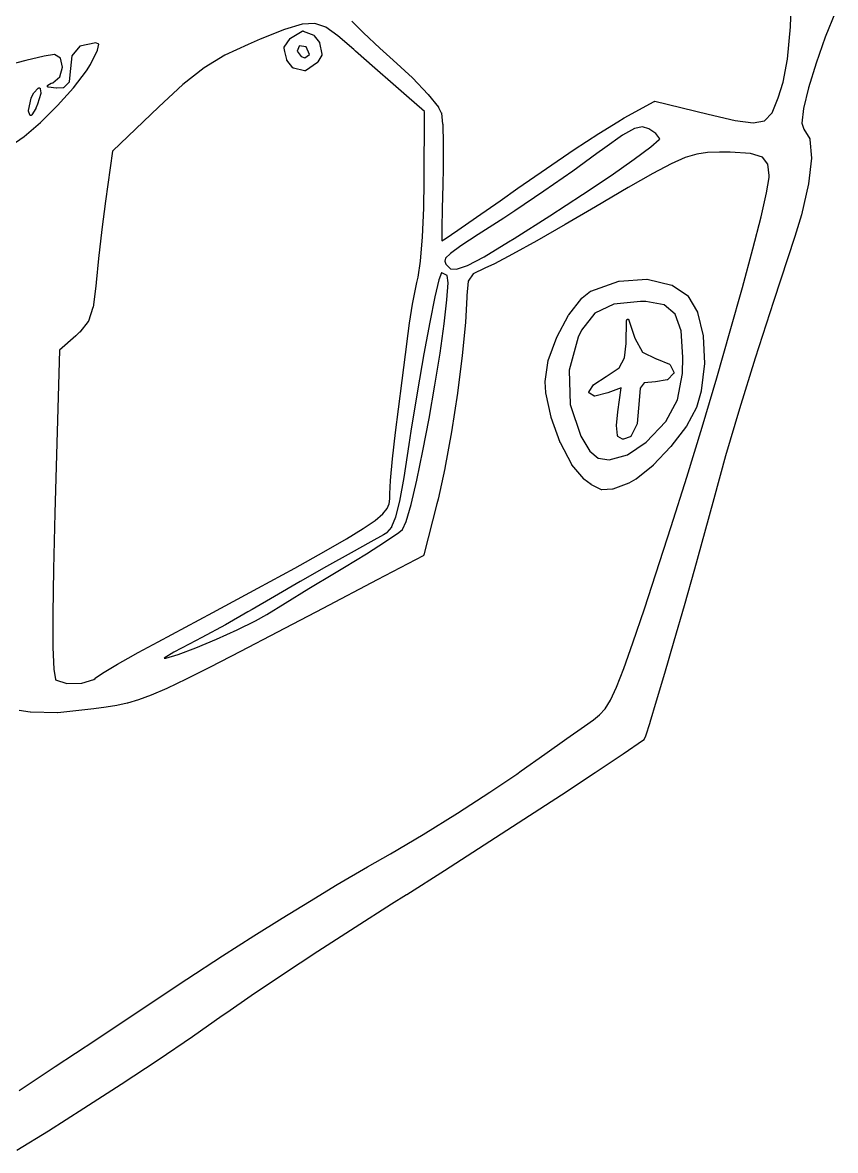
# Model space of a CAD drawing. Extents: x -0.1 to 56.2, y -70.1 to 0.1.
# Drawn here: x 24.087 to 27.576, y -11.272 to -6.43 of the extents above; entities that cross this region are included whole.
import ezdxf

# ---------------------------------------------------------------- set-up
doc = ezdxf.new("R2010")
doc.units = 0
doc.header["$MEASUREMENT"] = 0
doc.layers.add('BLACK', color=7, linetype='CONTINUOUS')

msp = doc.modelspace()

# ---------------------------------------------------------------- linework, layer by layer
at = {"layer": 'BLACK', "linetype": 'CONTINUOUS'}
for p, q in [((27.3828, -6.4487), (27.3891, -6.28292)), ((27.5759, -6.38409), (27.5321, -6.49228)), ((25.2867, -6.43673), (25.2122, -6.45957)), ((25.3416, -6.4334), (25.2867, -6.43673)), ((25.3889, -6.44962), (25.3416, -6.4334)), ((25.5007, -6.42409), (25.5502, -6.47352)), ((25.2122, -6.45957), (25.1071, -6.50165)), ((25.2375, -6.49622), (25.2876, -6.46627)), ((25.2876, -6.46627), (25.2882, -6.46606)), ((25.2882, -6.46606), (25.2887, -6.46579)), ((25.2887, -6.46579), (25.289, -6.46575)), ((25.289, -6.46575), (25.2893, -6.46565)), ((25.2893, -6.46565), (25.2898, -6.46564)), ((25.2898, -6.46564), (25.2904, -6.46556)), ((25.2904, -6.46556), (25.2907, -6.46563)), ((25.2907, -6.46563), (25.291, -6.46562)), ((25.291, -6.46562), (25.2915, -6.46581)), ((25.2915, -6.46581), (25.2921, -6.46594)), ((25.2921, -6.46594), (25.3369, -6.48446)), ((25.3369, -6.48446), (25.3373, -6.48469)), ((25.3373, -6.48469), (25.3377, -6.48485)), ((25.3377, -6.48485), (25.338, -6.48515)), ((25.338, -6.48515), (25.3384, -6.48539)), ((25.3384, -6.48539), (25.3386, -6.48573)), ((25.3386, -6.48573), (25.339, -6.48602)), ((25.339, -6.48602), (25.3612, -6.51473)), ((25.4409, -6.48662), (25.3889, -6.44962)), ((25.5085, -6.54533), (25.4409, -6.48662)), ((25.5502, -6.47352), (25.6207, -6.53933)), ((27.3701, -6.58632), (27.3828, -6.4487)), ((24.3332, -6.53049), (24.2994, -6.57309)), ((24.4017, -6.51743), (24.3332, -6.53049)), ((24.4143, -6.52291), (24.4017, -6.51743)), ((24.4096, -6.54859), (24.4143, -6.52291)), ((25.0552, -6.52323), (24.955, -6.56975)), ((25.1071, -6.50165), (25.0552, -6.52323)), ((25.2104, -6.53706), (25.2106, -6.53646)), ((25.2106, -6.53646), (25.2107, -6.53627)), ((25.2107, -6.53627), (25.2108, -6.53604)), ((25.2108, -6.53604), (25.2359, -6.49777)), ((25.2359, -6.49777), (25.2361, -6.49758)), ((25.2361, -6.49758), (25.2362, -6.49736)), ((25.2362, -6.49736), (25.2367, -6.49695)), ((25.2367, -6.49695), (25.2371, -6.49651)), ((25.2371, -6.49651), (25.2373, -6.49639)), ((25.2373, -6.49639), (25.2375, -6.49622)), ((25.2743, -6.53047), (25.2656, -6.55279)), ((25.2749, -6.53015), (25.2743, -6.53047)), ((25.304, -6.53447), (25.2749, -6.53015)), ((25.3184, -6.56647), (25.304, -6.53447)), ((25.3612, -6.51473), (25.3614, -6.51499)), ((25.3614, -6.51499), (25.3616, -6.5152)), ((25.3616, -6.5152), (25.3618, -6.51575)), ((25.3618, -6.51575), (25.3621, -6.51627)), ((25.3621, -6.51627), (25.3621, -6.51655)), ((25.3621, -6.51655), (25.3622, -6.51682)), ((25.3622, -6.51682), (25.3719, -6.56563)), ((27.5321, -6.49228), (27.4925, -6.60419)), ((24.1808, -6.57356), (24.1009, -6.59259)), ((24.2238, -6.56678), (24.1808, -6.57356)), ((24.2502, -6.5828), (24.2238, -6.56678)), ((24.2585, -6.62117), (24.2502, -6.5828)), ((24.2994, -6.57309), (24.2927, -6.62636)), ((24.3784, -6.60966), (24.4096, -6.54859)), ((24.955, -6.56975), (24.8669, -6.62378)), ((25.21, -6.53937), (25.2101, -6.53874)), ((25.2101, -6.53961), (25.21, -6.53937)), ((25.2101, -6.53764), (25.2104, -6.53706)), ((25.2101, -6.53788), (25.2101, -6.53764)), ((25.2101, -6.53812), (25.2101, -6.53788)), ((25.2101, -6.53874), (25.2101, -6.53812)), ((25.2101, -6.53985), (25.2101, -6.53961)), ((25.2134, -6.55461), (25.2101, -6.53985)), ((25.2209, -6.58899), (25.2134, -6.55461)), ((25.2656, -6.55279), (25.2827, -6.57599)), ((25.2827, -6.57599), (25.2993, -6.58074)), ((25.2993, -6.58074), (25.3183, -6.56692)), ((25.3183, -6.56692), (25.3184, -6.56647)), ((25.3714, -6.56909), (25.3542, -6.59896)), ((25.3717, -6.56826), (25.3714, -6.56901)), ((25.3714, -6.56901), (25.3714, -6.56905)), ((25.3714, -6.56905), (25.3714, -6.56909)), ((25.3719, -6.56746), (25.3717, -6.56826)), ((25.3719, -6.56563), (25.3719, -6.56568)), ((25.3719, -6.56568), (25.3719, -6.56572)), ((25.3719, -6.56572), (25.3719, -6.56656)), ((25.3719, -6.56656), (25.372, -6.56736)), ((25.372, -6.56736), (25.3719, -6.56741)), ((25.3719, -6.56741), (25.3719, -6.56746)), ((25.5085, -6.54533), (25.5085, -6.54533)), ((25.5161, -6.55203), (25.5085, -6.54533)), ((25.5161, -6.55204), (25.5161, -6.55203)), ((25.5994, -6.62528), (25.5161, -6.55204)), ((25.6207, -6.53933), (25.6783, -6.59101)), ((24.1009, -6.59259), (23.9971, -6.62037)), ((24.2474, -6.66301), (24.2585, -6.62117)), ((24.2927, -6.62636), (24.2878, -6.68338)), ((24.3612, -6.6374), (24.3784, -6.60966)), ((24.8669, -6.62378), (24.7759, -6.69568)), ((25.221, -6.58923), (25.2209, -6.58899)), ((25.221, -6.58948), (25.221, -6.58923)), ((25.2213, -6.59003), (25.221, -6.58948)), ((25.2215, -6.5906), (25.2213, -6.59003)), ((25.2217, -6.59079), (25.2215, -6.5906)), ((25.2218, -6.59101), (25.2217, -6.59079)), ((25.2474, -6.62352), (25.2218, -6.59101)), ((25.248, -6.62404), (25.2474, -6.62352)), ((25.2485, -6.62458), (25.248, -6.62404)), ((25.2486, -6.62461), (25.2485, -6.62458)), ((25.2487, -6.62467), (25.2486, -6.62461)), ((25.2494, -6.62497), (25.2487, -6.62467)), ((25.2501, -6.62528), (25.2494, -6.62497)), ((25.2979, -6.63709), (25.2501, -6.62528)), ((25.3528, -6.60056), (25.302, -6.63632)), ((25.3529, -6.60041), (25.3528, -6.60056)), ((25.3531, -6.6003), (25.3529, -6.60041)), ((25.3535, -6.59979), (25.3531, -6.6003)), ((25.354, -6.59933), (25.3535, -6.59979)), ((25.3541, -6.59913), (25.354, -6.59933)), ((25.3542, -6.59896), (25.3541, -6.59913)), ((25.6778, -6.69406), (25.5994, -6.62528)), ((25.5994, -6.62528), (25.5994, -6.62528)), ((25.5994, -6.62528), (25.5994, -6.62528)), ((25.6783, -6.59101), (25.6784, -6.59105)), ((25.6784, -6.59105), (25.6784, -6.59108)), ((25.6784, -6.59108), (25.7603, -6.66739)), ((27.351, -6.68534), (27.3701, -6.58632)), ((27.4925, -6.60419), (27.4603, -6.70985)), ((24.2176, -6.68798), (24.2474, -6.66301)), ((24.3065, -6.70938), (24.3612, -6.6374)), ((25.2983, -6.63711), (25.2979, -6.63709)), ((25.2987, -6.63722), (25.2983, -6.63711)), ((25.2992, -6.63717), (25.2987, -6.63722)), ((25.2997, -6.6372), (25.2992, -6.63717)), ((25.3, -6.63709), (25.2997, -6.6372)), ((25.3004, -6.63706), (25.3, -6.63709)), ((25.3009, -6.63686), (25.3004, -6.63706)), ((25.3013, -6.63672), (25.3009, -6.63686)), ((25.3016, -6.63649), (25.3013, -6.63672)), ((25.302, -6.63632), (25.3016, -6.63649)), ((25.7603, -6.66739), (25.7604, -6.6675)), ((25.7604, -6.6675), (25.7605, -6.66759)), ((25.7605, -6.66759), (25.8278, -6.73792)), ((24.1362, -6.73072), (24.1547, -6.71135)), ((24.1547, -6.71135), (24.155, -6.71112)), ((24.155, -6.71112), (24.1553, -6.71084)), ((24.1553, -6.71084), (24.1557, -6.71061)), ((24.1557, -6.71061), (24.1561, -6.71033)), ((24.1561, -6.71033), (24.1565, -6.71022)), ((24.1565, -6.71022), (24.1568, -6.71004)), ((24.1568, -6.71004), (24.1573, -6.70997)), ((24.1573, -6.70997), (24.1577, -6.70984)), ((24.1577, -6.70984), (24.1581, -6.70986)), ((24.1581, -6.70986), (24.1585, -6.70981)), ((24.1585, -6.70981), (24.159, -6.70992)), ((24.159, -6.70992), (24.1595, -6.70995)), ((24.1595, -6.70995), (24.1598, -6.7101)), ((24.1598, -6.7101), (24.1602, -6.71019)), ((24.1602, -6.71019), (24.1606, -6.71045)), ((24.1606, -6.71045), (24.1611, -6.71065)), ((24.1611, -6.71065), (24.1614, -6.71091)), ((24.1614, -6.71091), (24.1617, -6.71113)), ((24.1617, -6.71113), (24.162, -6.71151)), ((24.162, -6.71151), (24.1623, -6.71184)), ((24.1623, -6.71184), (24.1625, -6.71219)), ((24.1625, -6.71219), (24.1627, -6.7125)), ((24.1627, -6.7125), (24.1629, -6.71297)), ((24.1629, -6.71297), (24.1631, -6.7134)), ((24.1631, -6.7134), (24.1631, -6.71379)), ((24.1631, -6.71379), (24.1633, -6.71416)), ((24.1633, -6.71416), (24.1656, -6.73209)), ((24.1939, -6.70245), (24.194, -6.70172)), ((24.1939, -6.70258), (24.1939, -6.70245)), ((24.1939, -6.70271), (24.1939, -6.70258)), ((24.1941, -6.70343), (24.1939, -6.70271)), ((24.194, -6.70172), (24.1941, -6.70099)), ((24.1941, -6.70099), (24.1942, -6.70087)), ((24.1942, -6.70416), (24.1941, -6.70343)), ((24.1942, -6.70074), (24.1946, -6.70011)), ((24.1942, -6.70087), (24.1942, -6.70074)), ((24.1943, -6.70427), (24.1942, -6.70416)), ((24.1943, -6.70441), (24.1943, -6.70427)), ((24.1947, -6.70502), (24.1943, -6.70441)), ((24.1946, -6.70011), (24.1949, -6.69944)), ((24.1951, -6.70566), (24.1947, -6.70502)), ((24.1949, -6.69944), (24.195, -6.69935)), ((24.195, -6.69935), (24.1951, -6.69924)), ((24.1951, -6.69924), (24.1957, -6.69876)), ((24.1952, -6.70575), (24.1951, -6.70566)), ((24.1952, -6.70586), (24.1952, -6.70575)), ((24.1958, -6.70631), (24.1952, -6.70586)), ((24.1957, -6.69876), (24.1962, -6.69827)), ((24.1964, -6.70678), (24.1958, -6.70631)), ((24.1962, -6.69827), (24.1963, -6.69821)), ((24.1963, -6.69821), (24.1964, -6.69813)), ((24.1964, -6.69813), (24.2105, -6.69008)), ((24.1965, -6.70683), (24.1964, -6.70678)), ((24.1966, -6.70691), (24.1965, -6.70683)), ((24.1973, -6.70713), (24.1966, -6.70691)), ((24.198, -6.70738), (24.1973, -6.70713)), ((24.1982, -6.70739), (24.198, -6.70738)), ((24.1983, -6.70743), (24.1982, -6.70739)), ((24.2317, -6.71162), (24.1983, -6.70743)), ((24.2105, -6.69008), (24.2111, -6.68987)), ((24.2111, -6.68987), (24.2116, -6.6896)), ((24.2116, -6.6896), (24.2176, -6.68798)), ((24.2321, -6.71159), (24.2317, -6.71162)), ((24.2326, -6.71164), (24.2321, -6.71159)), ((24.2619, -6.70987), (24.2326, -6.71164)), ((24.2377, -6.78613), (24.3065, -6.70938)), ((24.262, -6.70984), (24.2619, -6.70987)), ((24.2621, -6.70985), (24.262, -6.70984)), ((24.2628, -6.70964), (24.2621, -6.70985)), ((24.2635, -6.70947), (24.2628, -6.70964)), ((24.2636, -6.70941), (24.2635, -6.70947)), ((24.2637, -6.70938), (24.2636, -6.70941)), ((24.2644, -6.70893), (24.2637, -6.70938)), ((24.265, -6.70851), (24.2644, -6.70893)), ((24.2651, -6.70842), (24.265, -6.70851)), ((24.2864, -6.68642), (24.2651, -6.70836)), ((24.2651, -6.70836), (24.2651, -6.70842)), ((24.2868, -6.68572), (24.2864, -6.68642)), ((24.2873, -6.68505), (24.2868, -6.68572)), ((24.2876, -6.68416), (24.2873, -6.68498)), ((24.2873, -6.68498), (24.2873, -6.68502)), ((24.2873, -6.68502), (24.2873, -6.68505)), ((24.2878, -6.68338), (24.2876, -6.68416)), ((24.7759, -6.69568), (24.6722, -6.79117)), ((25.6778, -6.69407), (25.6778, -6.69406)), ((25.7353, -6.74429), (25.6778, -6.69407)), ((25.6778, -6.69407), (25.6778, -6.69407)), ((27.3305, -6.75313), (27.351, -6.68534)), ((27.4603, -6.70985), (27.439, -6.79924)), ((24.1124, -6.80707), (24.124, -6.75443)), ((24.124, -6.75443), (24.1243, -6.75384)), ((24.1243, -6.75384), (24.1244, -6.75324)), ((24.1244, -6.75324), (24.1354, -6.7319)), ((24.1354, -6.7319), (24.1358, -6.73132)), ((24.1358, -6.73132), (24.1362, -6.73072)), ((24.1654, -6.73418), (24.1516, -6.7801)), ((24.1655, -6.73382), (24.1654, -6.73399)), ((24.1654, -6.73399), (24.1654, -6.73418)), ((24.1656, -6.73245), (24.1655, -6.73314)), ((24.1655, -6.73314), (24.1655, -6.73382)), ((24.1656, -6.73209), (24.1656, -6.73228)), ((24.1656, -6.73228), (24.1656, -6.73245)), ((25.7353, -6.7443), (25.7353, -6.74429)), ((25.8117, -6.81081), (25.7353, -6.7443)), ((25.7353, -6.7443), (25.7353, -6.7443)), ((25.8278, -6.73792), (25.8279, -6.7381)), ((25.8279, -6.7381), (25.8281, -6.73824)), ((25.8281, -6.73824), (25.8721, -6.79298)), ((26.6698, -6.83902), (26.7978, -6.76827)), ((26.7978, -6.76827), (26.7979, -6.76823)), ((26.7979, -6.76823), (26.798, -6.76816)), ((26.798, -6.76816), (26.7987, -6.76796)), ((26.7987, -6.76796), (26.7994, -6.76771)), ((26.7994, -6.76771), (26.7996, -6.76771)), ((26.7996, -6.76771), (26.7997, -6.76768)), ((26.7997, -6.76768), (26.8004, -6.76773)), ((26.8004, -6.76773), (26.8012, -6.76774)), ((26.8012, -6.76774), (26.8013, -6.76778)), ((26.8013, -6.76778), (26.8014, -6.76779)), ((26.8014, -6.76779), (27.0292, -6.82336)), ((27.3042, -6.81722), (27.3305, -6.75313)), ((24.1123, -6.80818), (24.1124, -6.80764)), ((24.1123, -6.80849), (24.1123, -6.80818)), ((24.1123, -6.80881), (24.1123, -6.80849)), ((24.1125, -6.80934), (24.1123, -6.80881)), ((24.1124, -6.80764), (24.1124, -6.80707)), ((24.1126, -6.80989), (24.1125, -6.80934)), ((24.1183, -6.82536), (24.1126, -6.80989)), ((24.1185, -6.82568), (24.1183, -6.82536)), ((24.1186, -6.82603), (24.1185, -6.82568)), ((24.1189, -6.82642), (24.1186, -6.82603)), ((24.1192, -6.82685), (24.1189, -6.82642)), ((24.1195, -6.82709), (24.1192, -6.82685)), ((24.1268, -6.82681), (24.1265, -6.82714)), ((24.127, -6.82649), (24.1268, -6.82681)), ((24.1273, -6.82621), (24.127, -6.82649)), ((24.1441, -6.79841), (24.1273, -6.82621)), ((24.1442, -6.79805), (24.1441, -6.79841)), ((24.1444, -6.79771), (24.1442, -6.79805)), ((24.1514, -6.78055), (24.1444, -6.79771)), ((24.1515, -6.78032), (24.1514, -6.78055)), ((24.1516, -6.7801), (24.1515, -6.78032)), ((24.164, -6.859), (24.2377, -6.78613)), ((24.6722, -6.79117), (24.4732, -6.98225)), ((25.8111, -7.11041), (25.8117, -6.81081)), ((25.8721, -6.79298), (25.8723, -6.79341)), ((25.8723, -6.79341), (25.8726, -6.79379)), ((25.8726, -6.79379), (25.8846, -6.81673)), ((25.8846, -6.81673), (25.8846, -6.81679)), ((25.8846, -6.81679), (25.8847, -6.81683)), ((25.8847, -6.81683), (25.8849, -6.81761)), ((25.8849, -6.81761), (25.8851, -6.81838)), ((25.8851, -6.81838), (25.8851, -6.81844)), ((25.8851, -6.81844), (25.8852, -6.8185)), ((25.8852, -6.8185), (25.8903, -6.86621)), ((27.0292, -6.82336), (27.0292, -6.82336)), ((27.0292, -6.82336), (27.1454, -6.85033)), ((27.272, -6.85094), (27.3042, -6.81722)), ((27.439, -6.79924), (27.4318, -6.86176)), ((24.0944, -6.91928), (24.164, -6.859)), ((24.1197, -6.82738), (24.1195, -6.82709)), ((24.1201, -6.82764), (24.1197, -6.82738)), ((24.1205, -6.82796), (24.1201, -6.82764)), ((24.1209, -6.82809), (24.1205, -6.82796)), ((24.1212, -6.82828), (24.1209, -6.82809)), ((24.1217, -6.82838), (24.1212, -6.82828)), ((24.1221, -6.82855), (24.1217, -6.82838)), ((24.1225, -6.82855), (24.1221, -6.82855)), ((24.1229, -6.82862), (24.1225, -6.82855)), ((24.1234, -6.82854), (24.1229, -6.82862)), ((24.1239, -6.82854), (24.1234, -6.82854)), ((24.1242, -6.82841), (24.1239, -6.82854)), ((24.1246, -6.82835), (24.1242, -6.82841)), ((24.125, -6.82811), (24.1246, -6.82835)), ((24.1255, -6.82793), (24.125, -6.82811)), ((24.1258, -6.82769), (24.1255, -6.82793)), ((24.1261, -6.82751), (24.1258, -6.82769)), ((24.1265, -6.82714), (24.1261, -6.82751)), ((25.8903, -6.86621), (25.8903, -6.86641)), ((25.8903, -6.86641), (25.8904, -6.86659)), ((25.8904, -6.86659), (25.893, -6.94994)), ((26.5605, -6.90614), (26.6417, -6.85535)), ((26.6417, -6.85532), (26.6418, -6.85526)), ((26.6417, -6.85535), (26.6417, -6.85532)), ((26.6418, -6.85526), (26.6697, -6.83908)), ((26.6697, -6.83906), (26.6698, -6.83902)), ((26.6697, -6.83908), (26.6697, -6.83906)), ((27.1454, -6.85033), (27.2231, -6.86076)), ((27.2231, -6.86076), (27.272, -6.85094)), ((27.4318, -6.86176), (27.4397, -6.88744)), ((24.0383, -6.95809), (24.0944, -6.91928)), ((26.4549, -6.97531), (26.5604, -6.9062)), ((26.5604, -6.90618), (26.5605, -6.90614)), ((26.5604, -6.9062), (26.5604, -6.90618)), ((26.6626, -6.91316), (26.5859, -6.96729)), ((26.7134, -6.88489), (26.6626, -6.91316)), ((26.7475, -6.87768), (26.7134, -6.88489)), ((26.7753, -6.88616), (26.7475, -6.87768)), ((26.8051, -6.90617), (26.7753, -6.88616)), ((26.8218, -6.92822), (26.8051, -6.90617)), ((27.4397, -6.88744), (27.4654, -6.92915)), ((25.893, -6.95011), (25.8928, -7.05546)), ((25.893, -6.94994), (25.893, -6.95003)), ((25.893, -6.95003), (25.893, -6.95011)), ((26.5859, -6.96729), (26.5523, -6.99233)), ((26.7127, -7.0164), (26.7835, -6.96357)), ((26.7835, -6.96357), (26.8198, -6.93162)), ((26.8198, -6.93162), (26.8218, -6.92822)), ((27.4654, -6.92915), (27.4655, -6.92943)), ((27.4655, -6.92943), (27.4657, -6.92967)), ((27.4657, -6.92967), (27.4658, -6.93023)), ((27.4658, -6.93023), (27.4661, -6.93076)), ((27.4661, -6.93076), (27.4661, -6.93106)), ((27.4661, -6.93106), (27.4661, -6.93135)), ((27.4661, -6.93135), (27.4729, -7.01116)), ((24.4732, -6.98225), (24.4435, -7.19677)), ((26.3356, -7.05579), (26.4548, -6.97534)), ((26.5523, -6.99237), (26.4492, -7.06731)), ((26.4548, -6.97534), (26.4549, -6.97533)), ((26.4549, -6.97533), (26.4549, -6.97531)), ((26.5523, -6.99233), (26.5523, -6.99235)), ((26.5523, -6.99235), (26.5523, -6.99237)), ((26.6131, -7.08593), (26.7127, -7.0164)), ((26.9316, -7.00891), (26.8712, -7.03548)), ((26.981, -6.99418), (26.9316, -7.00891)), ((27.0272, -6.98777), (26.981, -6.99418)), ((27.0786, -6.98625), (27.0272, -6.98777)), ((27.1236, -6.98647), (27.0786, -6.98625)), ((27.2119, -6.99209), (27.1236, -6.98647)), ((27.2622, -7.00794), (27.2119, -6.99209)), ((27.2853, -7.03733), (27.2622, -7.00794)), ((27.4729, -7.01212), (27.4608, -7.12196)), ((27.4729, -7.01116), (27.4728, -7.01164)), ((27.4728, -7.01164), (27.4729, -7.01212)), ((25.8928, -7.05557), (25.8912, -7.12511)), ((25.8928, -7.05546), (25.8928, -7.05552)), ((25.8928, -7.05552), (25.8928, -7.05557)), ((26.2131, -7.14064), (26.3355, -7.05583)), ((26.4491, -7.06736), (26.325, -7.15386)), ((26.3355, -7.05581), (26.3356, -7.05579)), ((26.3355, -7.05583), (26.3355, -7.05581)), ((26.4492, -7.06733), (26.4491, -7.06736)), ((26.4492, -7.06731), (26.4492, -7.06733)), ((26.8712, -7.03548), (26.7918, -7.07744)), ((27.2913, -7.08681), (27.2853, -7.03733)), ((25.8092, -7.2262), (25.8111, -7.11041)), ((26.4904, -7.16827), (26.6131, -7.08593)), ((26.7918, -7.07744), (26.6857, -7.13817)), ((27.2802, -7.15999), (27.2909, -7.09549)), ((27.2909, -7.09549), (27.2913, -7.08681)), ((25.8912, -7.12513), (25.8884, -7.22944)), ((25.8912, -7.12511), (25.8912, -7.12512)), ((25.8912, -7.12512), (25.8912, -7.12513)), ((26.1365, -7.19432), (26.213, -7.14065)), ((26.3249, -7.15391), (26.2005, -7.23757)), ((26.213, -7.14065), (26.2131, -7.14064)), ((26.213, -7.14065), (26.213, -7.14065)), ((26.325, -7.15386), (26.3249, -7.15388)), ((26.3249, -7.15388), (26.3249, -7.15391)), ((26.6857, -7.13817), (26.5467, -7.22019)), ((27.2565, -7.26417), (27.2802, -7.15999)), ((27.4608, -7.12253), (27.4306, -7.25487)), ((27.4608, -7.12196), (27.4608, -7.12224)), ((27.4608, -7.12224), (27.4608, -7.12253)), ((24.4435, -7.19677), (24.4277, -7.31802)), ((26.0358, -7.26464), (26.1365, -7.19432)), ((26.1365, -7.19432), (26.1365, -7.19432)), ((26.3501, -7.25969), (26.4904, -7.16827)), ((25.8035, -7.34993), (25.8092, -7.2262)), ((25.8884, -7.22944), (25.8869, -7.31241)), ((26.2005, -7.23761), (26.1523, -7.26896)), ((26.1976, -7.35636), (26.3501, -7.25969)), ((26.2005, -7.23757), (26.2005, -7.23758)), ((26.2005, -7.23758), (26.2005, -7.23761)), ((26.3501, -7.25969), (26.3501, -7.25969)), ((26.5467, -7.2202), (26.4159, -7.29685)), ((26.5467, -7.22019), (26.5467, -7.22019)), ((26.5467, -7.22019), (26.5467, -7.2202)), ((27.4305, -7.25523), (27.4021, -7.34819)), ((27.4306, -7.25504), (27.4305, -7.25523)), ((27.4306, -7.25487), (27.4306, -7.25504)), ((25.955, -7.32071), (26.0358, -7.26464)), ((26.1523, -7.26897), (26.0427, -7.33969)), ((26.1523, -7.26896), (26.1523, -7.26896)), ((26.1523, -7.26896), (26.1523, -7.26897)), ((26.4159, -7.29688), (26.2943, -7.3663)), ((26.4159, -7.29685), (26.4159, -7.29686)), ((26.4159, -7.29686), (26.4159, -7.29688)), ((27.2216, -7.40179), (27.2565, -7.26417)), ((24.4277, -7.31802), (24.4131, -7.44225)), ((25.7951, -7.45352), (25.8035, -7.34993)), ((25.8869, -7.31241), (25.887, -7.36357)), ((25.8872, -7.36667), (25.9009, -7.35781)), ((25.9009, -7.35781), (25.955, -7.32071)), ((26.0427, -7.33969), (25.9686, -7.38886)), ((26.173, -7.37168), (26.1976, -7.35636)), ((26.1976, -7.35636), (26.1976, -7.35636)), ((27.402, -7.3483), (27.3095, -7.62727)), ((27.4021, -7.34819), (27.402, -7.34824)), ((27.402, -7.34824), (27.402, -7.3483)), ((25.887, -7.36357), (25.8872, -7.36667)), ((25.9686, -7.38886), (25.9239, -7.4214)), ((26.0687, -7.43477), (26.173, -7.37168)), ((26.2943, -7.36633), (26.1905, -7.42385)), ((26.2943, -7.3663), (26.2943, -7.36631)), ((26.2943, -7.36631), (26.2943, -7.36633)), ((27.1771, -7.56698), (27.2216, -7.40179)), ((27.2216, -7.40179), (27.2216, -7.40179)), ((24.4131, -7.44225), (24.4026, -7.54571)), ((25.7848, -7.52238), (25.795, -7.45375)), ((25.795, -7.45374), (25.7951, -7.45352)), ((25.795, -7.45375), (25.795, -7.45374)), ((25.795, -7.45374), (25.795, -7.45374)), ((25.9032, -7.44181), (25.8992, -7.45426)), ((25.8992, -7.45426), (25.9043, -7.46654)), ((25.9239, -7.4214), (25.9032, -7.44181)), ((25.9966, -7.47303), (26.0687, -7.43477)), ((26.1904, -7.4239), (26.1127, -7.46483)), ((26.1905, -7.42385), (26.1904, -7.42387)), ((26.1904, -7.42387), (26.1904, -7.4239)), ((25.8849, -7.50409), (25.874, -7.53347)), ((25.8864, -7.50348), (25.8849, -7.50409)), ((25.9093, -7.51592), (25.8864, -7.50348)), ((25.9043, -7.46654), (25.9056, -7.46872)), ((25.9056, -7.46872), (25.9234, -7.48649)), ((25.9234, -7.48649), (25.9504, -7.48905)), ((25.9504, -7.48905), (25.9966, -7.47303)), ((26.0716, -7.48384), (26.0208, -7.5077)), ((26.1124, -7.46495), (26.0716, -7.48384)), ((26.0716, -7.48384), (26.0716, -7.48384)), ((26.1125, -7.46487), (26.1124, -7.46495)), ((26.1127, -7.46483), (26.1125, -7.46487)), ((24.4026, -7.54571), (24.4013, -7.56072)), ((25.761, -7.63902), (25.7796, -7.54571)), ((25.7796, -7.54559), (25.7848, -7.52238)), ((25.7796, -7.54566), (25.7796, -7.54559)), ((25.7796, -7.54571), (25.7796, -7.54566)), ((25.874, -7.53347), (25.8566, -7.60679)), ((25.9089, -7.61952), (25.9134, -7.54697)), ((25.9134, -7.54697), (25.9093, -7.51592)), ((25.9995, -7.53996), (25.9942, -7.60178)), ((26.0208, -7.5077), (25.9995, -7.53996)), ((26.5266, -7.58252), (26.6465, -7.54026)), ((26.6465, -7.54026), (26.6472, -7.54015)), ((26.6472, -7.54015), (26.6479, -7.53998)), ((26.6479, -7.53998), (26.7668, -7.53152)), ((26.7668, -7.53152), (26.7675, -7.5316)), ((26.7675, -7.5316), (26.7683, -7.53164)), ((26.7683, -7.53164), (26.8732, -7.5564)), ((24.4013, -7.56091), (24.39, -7.65143)), ((24.4013, -7.56072), (24.4013, -7.56081)), ((24.4013, -7.56081), (24.4013, -7.56091)), ((25.9942, -7.60178), (25.9941, -7.60842)), ((26.4883, -7.61143), (26.5252, -7.58327)), ((26.5252, -7.58327), (26.5259, -7.58291)), ((26.5259, -7.58291), (26.5266, -7.58252)), ((26.8732, -7.5564), (26.8732, -7.55641)), ((26.8732, -7.55641), (26.8732, -7.55641)), ((26.8732, -7.55641), (26.8741, -7.55677)), ((26.8741, -7.55677), (26.8748, -7.55709)), ((26.8748, -7.55709), (26.8748, -7.5571)), ((26.8748, -7.5571), (26.8748, -7.55711)), ((26.8748, -7.55711), (26.9409, -7.60132)), ((26.9409, -7.60132), (26.9411, -7.6015)), ((26.9411, -7.6015), (26.9413, -7.60162)), ((26.9413, -7.60162), (26.9417, -7.60209)), ((27.1248, -7.75347), (27.1771, -7.56698)), ((25.7481, -7.71979), (25.761, -7.6392)), ((25.761, -7.63911), (25.761, -7.63902)), ((25.761, -7.6392), (25.761, -7.63911)), ((25.8566, -7.60679), (25.8346, -7.71543)), ((25.897, -7.72297), (25.9089, -7.61952)), ((25.9941, -7.60864), (25.9888, -7.71679)), ((25.9941, -7.60842), (25.9941, -7.60853)), ((25.9941, -7.60853), (25.9941, -7.60864)), ((26.4311, -7.68476), (26.4874, -7.61234)), ((26.4874, -7.61234), (26.4879, -7.6119)), ((26.4879, -7.6119), (26.4883, -7.61143)), ((26.6242, -7.6388), (26.5438, -7.67786)), ((26.739, -7.62695), (26.6242, -7.6388)), ((26.7628, -7.62745), (26.739, -7.62695)), ((26.8409, -7.64193), (26.7628, -7.62745)), ((26.8888, -7.68084), (26.8409, -7.64193)), ((26.9417, -7.60209), (26.9422, -7.60252)), ((26.9422, -7.60252), (26.9423, -7.60275)), ((26.9423, -7.60275), (26.9424, -7.60295)), ((26.9424, -7.60295), (26.9834, -7.67278)), ((27.3095, -7.62727), (27.2312, -7.87032)), ((24.3897, -7.65242), (24.3697, -7.71156)), ((24.3898, -7.65191), (24.3897, -7.65242)), ((24.39, -7.65143), (24.3898, -7.65191)), ((26.3802, -7.77968), (26.4306, -7.68547)), ((26.4306, -7.68547), (26.4309, -7.68514)), ((26.4309, -7.68514), (26.4311, -7.68476)), ((26.5438, -7.67786), (26.4858, -7.75047)), ((26.9141, -7.75254), (26.8888, -7.68084)), ((26.9834, -7.67278), (26.9836, -7.67347)), ((26.9836, -7.67347), (26.9839, -7.67415)), ((26.9839, -7.67415), (27.0079, -7.77524)), ((24.3688, -7.71304), (24.3329, -7.75871)), ((24.3692, -7.71231), (24.3688, -7.71304)), ((24.3697, -7.71156), (24.3692, -7.71231)), ((25.7423, -7.76523), (25.7481, -7.71995)), ((25.7481, -7.71987), (25.7481, -7.71979)), ((25.7481, -7.71995), (25.7481, -7.71987)), ((25.8346, -7.71543), (25.8093, -7.85245)), ((25.8793, -7.84847), (25.897, -7.72297)), ((25.9888, -7.71705), (25.9746, -7.8589)), ((25.9888, -7.71679), (25.9888, -7.71692)), ((25.9888, -7.71692), (25.9888, -7.71705)), ((26.6773, -7.80714), (26.6798, -7.70812)), ((26.6798, -7.70806), (26.68, -7.70722)), ((26.6798, -7.70809), (26.6798, -7.70806)), ((26.6798, -7.70812), (26.6798, -7.70809)), ((26.68, -7.70722), (26.6802, -7.70642)), ((26.6802, -7.70637), (26.6807, -7.7056)), ((26.6802, -7.7064), (26.6802, -7.70637)), ((26.6802, -7.70642), (26.6802, -7.7064)), ((26.6807, -7.7056), (26.6811, -7.70494)), ((26.6811, -7.7049), (26.6818, -7.70436)), ((26.6811, -7.70492), (26.6811, -7.7049)), ((26.6811, -7.70494), (26.6811, -7.70492)), ((26.6818, -7.70436), (26.6825, -7.70386)), ((26.6825, -7.70383), (26.6833, -7.70358)), ((26.6825, -7.70385), (26.6825, -7.70383)), ((26.6825, -7.70386), (26.6825, -7.70385)), ((26.6833, -7.70358), (26.6841, -7.70331)), ((26.6841, -7.70331), (26.6842, -7.7033)), ((26.6841, -7.70331), (26.6841, -7.70331)), ((26.6842, -7.7033), (26.685, -7.70333)), ((26.685, -7.70333), (26.6858, -7.70335)), ((26.6858, -7.70335), (26.6859, -7.70336)), ((26.6859, -7.70336), (26.6859, -7.70336)), ((26.6859, -7.70336), (26.6867, -7.70369)), ((26.6867, -7.70369), (26.6874, -7.70399)), ((26.6874, -7.70399), (26.6875, -7.70401)), ((26.6875, -7.70401), (26.6875, -7.70402)), ((26.6875, -7.70402), (26.6881, -7.70457)), ((26.6881, -7.70457), (26.6888, -7.70514)), ((26.6888, -7.70514), (26.6888, -7.70517)), ((26.6888, -7.70517), (26.6888, -7.70518)), ((26.6888, -7.70518), (26.6892, -7.70591)), ((26.6892, -7.70591), (26.6896, -7.70666)), ((26.6896, -7.70666), (26.6896, -7.70669)), ((26.6896, -7.70669), (26.6896, -7.70672)), ((26.6896, -7.70672), (26.7144, -7.78389)), ((24.3158, -7.77442), (24.2459, -7.83539)), ((24.3159, -7.77435), (24.3158, -7.77438)), ((24.3158, -7.77438), (24.3158, -7.77442)), ((24.3323, -7.75931), (24.3159, -7.77435)), ((24.3326, -7.75898), (24.3323, -7.75931)), ((24.3329, -7.75871), (24.3326, -7.75898)), ((25.7309, -7.85417), (25.7423, -7.76523)), ((26.3437, -7.88015), (26.38, -7.78033)), ((26.38, -7.78033), (26.3801, -7.78002)), ((26.3801, -7.78002), (26.3802, -7.77968)), ((26.4712, -7.77997), (26.433, -7.92135)), ((26.4858, -7.75047), (26.4712, -7.77997)), ((26.7144, -7.78389), (26.7483, -7.84506)), ((26.9214, -7.86562), (26.9141, -7.75254)), ((27.0079, -7.77524), (27.0079, -7.7757)), ((27.0079, -7.7757), (27.008, -7.77615)), ((27.008, -7.77615), (27.0137, -7.89303)), ((27.0664, -7.95538), (27.1248, -7.75347)), ((24.2459, -7.83539), (24.2259, -8.53526)), ((26.6712, -7.86969), (26.6773, -7.80714)), ((25.7163, -7.96669), (25.7309, -7.85418)), ((25.7309, -7.85418), (25.7309, -7.85417)), ((25.8093, -7.85245), (25.782, -8.01091)), ((25.8571, -7.98701), (25.8793, -7.84847)), ((25.9746, -7.85905), (25.9536, -8.02022)), ((25.9746, -7.8589), (25.9746, -7.85897)), ((25.9746, -7.85897), (25.9746, -7.85905)), ((26.3375, -7.92), (26.3435, -7.88108)), ((26.3435, -7.88108), (26.3437, -7.88062)), ((26.3437, -7.88062), (26.3437, -7.88015)), ((26.6474, -7.91172), (26.6712, -7.86969)), ((26.7483, -7.84506), (26.8061, -7.87267)), ((26.8061, -7.87267), (26.807, -7.87284)), ((26.807, -7.87284), (26.8074, -7.87302)), ((26.8074, -7.87302), (26.8079, -7.87313)), ((26.8079, -7.87313), (26.8643, -7.89681)), ((26.919, -7.93629), (26.9214, -7.86562)), ((27.2312, -7.87032), (27.1641, -8.08787)), ((26.3296, -7.97033), (26.3375, -7.92)), ((26.3375, -7.92), (26.3375, -7.92)), ((26.433, -7.92135), (26.4379, -8.06945)), ((26.5915, -7.94857), (26.6474, -7.91172)), ((26.8813, -7.93637), (26.856, -7.96247)), ((26.8643, -7.89681), (26.8643, -7.89684)), ((26.8643, -7.89684), (26.8644, -7.89686)), ((26.8644, -7.89686), (26.865, -7.89731)), ((26.865, -7.89731), (26.8657, -7.89776)), ((26.8657, -7.89776), (26.8658, -7.8978)), ((26.8658, -7.8978), (26.8658, -7.89783)), ((26.8658, -7.89783), (26.8663, -7.89851)), ((26.8663, -7.89851), (26.8668, -7.89914)), ((26.8668, -7.89914), (26.8668, -7.89919)), ((26.8668, -7.89919), (26.8668, -7.89923)), ((26.8668, -7.89923), (26.8822, -7.9307)), ((26.8815, -7.93601), (26.8813, -7.93637)), ((26.8818, -7.93569), (26.8815, -7.93601)), ((26.882, -7.93529), (26.8818, -7.93569)), ((26.8822, -7.93493), (26.882, -7.93529)), ((26.8822, -7.9307), (26.8823, -7.93113)), ((26.8823, -7.9345), (26.8822, -7.93493)), ((26.8823, -7.93113), (26.8825, -7.93152)), ((26.8825, -7.9341), (26.8823, -7.9345)), ((26.8825, -7.93152), (26.8825, -7.93195)), ((26.8825, -7.93195), (26.8826, -7.93237)), ((26.8827, -7.93325), (26.8825, -7.93367)), ((26.8825, -7.93367), (26.8825, -7.9341)), ((26.8826, -7.93237), (26.8826, -7.93281)), ((26.8826, -7.93281), (26.8827, -7.93325)), ((26.8976, -8.04976), (26.919, -7.93629)), ((27.0137, -7.89385), (27, -8.01107)), ((27.0137, -7.89303), (27.0137, -7.89344)), ((27.0137, -7.89344), (27.0137, -7.89385)), ((25.7005, -8.08882), (25.7163, -7.96669)), ((25.7163, -7.96669), (25.7163, -7.96669)), ((25.8321, -8.13012), (25.8571, -7.98701)), ((26.3296, -7.97089), (26.3296, -7.97033)), ((26.3296, -7.97144), (26.3296, -7.97089)), ((26.3327, -8.01792), (26.3296, -7.97144)), ((26.5187, -8.01387), (26.5378, -7.98522)), ((26.5378, -7.98522), (26.5379, -7.98514)), ((26.5379, -7.98505), (26.5385, -7.98451)), ((26.5379, -7.98514), (26.5379, -7.98505)), ((26.5385, -7.98451), (26.539, -7.98396)), ((26.539, -7.98396), (26.5391, -7.98392)), ((26.5391, -7.98392), (26.5392, -7.98384)), ((26.5392, -7.98384), (26.5914, -7.9486)), ((26.5914, -7.94859), (26.5915, -7.94857)), ((26.5914, -7.9486), (26.5914, -7.94859)), ((26.7556, -7.97694), (26.7376, -7.99913)), ((26.8036, -7.97216), (26.7556, -7.97694)), ((26.8038, -7.97211), (26.8036, -7.97216)), ((26.8039, -7.97212), (26.8038, -7.97211)), ((26.8532, -7.96393), (26.8039, -7.97212)), ((26.8539, -7.96369), (26.8532, -7.96393)), ((26.8546, -7.96349), (26.8539, -7.96369)), ((26.8547, -7.9634), (26.8546, -7.96349)), ((26.8548, -7.96335), (26.8547, -7.9634)), ((26.8554, -7.9629), (26.8548, -7.96335)), ((26.856, -7.96247), (26.8554, -7.9629)), ((27.0035, -8.16669), (27.0664, -7.95538)), ((27.0664, -7.95538), (27.0664, -7.95538)), ((25.782, -8.01091), (25.7542, -8.18397)), ((25.9536, -8.02033), (25.9279, -8.18644)), ((25.9536, -8.02022), (25.9536, -8.02027)), ((25.9536, -8.02027), (25.9536, -8.02033)), ((26.3328, -8.01827), (26.3327, -8.01792)), ((26.3328, -8.01863), (26.3328, -8.01827)), ((26.3557, -8.12428), (26.3328, -8.01863)), ((26.5179, -8.0165), (26.518, -8.01598)), ((26.518, -8.01685), (26.5179, -8.0165)), ((26.5179, -8.0172), (26.518, -8.01685)), ((26.5181, -8.0177), (26.5179, -8.0172)), ((26.518, -8.01546), (26.5182, -8.01514)), ((26.518, -8.01598), (26.518, -8.01546)), ((26.5182, -8.01822), (26.5181, -8.0177)), ((26.5182, -8.01514), (26.5183, -8.0148)), ((26.5183, -8.01853), (26.5182, -8.01822)), ((26.5183, -8.0148), (26.5185, -8.01435)), ((26.5184, -8.01886), (26.5183, -8.01853)), ((26.5187, -8.01928), (26.5184, -8.01886)), ((26.5185, -8.01435), (26.5187, -8.01387)), ((26.519, -8.01974), (26.5187, -8.01928)), ((26.5192, -8.01998), (26.519, -8.01974)), ((26.5195, -8.02026), (26.5192, -8.01998)), ((26.5199, -8.02055), (26.5195, -8.02026)), ((26.5203, -8.0209), (26.5199, -8.02055)), ((26.5391, -8.03246), (26.5203, -8.0209)), ((26.5393, -8.03254), (26.5391, -8.03246)), ((26.5394, -8.03267), (26.5393, -8.03254)), ((26.5401, -8.03286), (26.5394, -8.03267)), ((26.5407, -8.0331), (26.5401, -8.03286)), ((26.5409, -8.0331), (26.5407, -8.0331)), ((26.5411, -8.03317), (26.5409, -8.0331)), ((26.5418, -8.03313), (26.5411, -8.03317)), ((26.5424, -8.03315), (26.5418, -8.03313)), ((26.5426, -8.03308), (26.5424, -8.03315)), ((26.5428, -8.03307), (26.5426, -8.03308)), ((26.599, -8.01973), (26.5428, -8.03307)), ((26.5993, -8.0196), (26.599, -8.01973)), ((26.5996, -8.01954), (26.5993, -8.0196)), ((26.6559, -7.99811), (26.5996, -8.01954)), ((26.6418, -8.10144), (26.6559, -7.99811)), ((26.7376, -7.99913), (26.7341, -8.05181)), ((26.9999, -8.01187), (26.9797, -8.0818)), ((27, -8.01107), (26.9999, -8.01146)), ((26.9999, -8.01146), (26.9999, -8.01187)), ((26.4379, -8.06945), (26.4835, -8.20552)), ((26.7341, -8.05193), (26.7251, -8.15099)), ((26.7341, -8.05181), (26.7341, -8.05187)), ((26.7341, -8.05187), (26.7341, -8.05193)), ((26.8482, -8.14222), (26.8976, -8.04976)), ((26.9793, -8.08279), (26.9366, -8.16164)), ((26.9794, -8.08228), (26.9793, -8.08279)), ((26.9797, -8.0818), (26.9794, -8.08228)), ((25.6881, -8.18918), (25.7005, -8.08885)), ((25.7005, -8.08883), (25.7005, -8.08882)), ((25.7005, -8.08885), (25.7005, -8.08883)), ((25.8058, -8.26891), (25.8321, -8.13012)), ((26.3558, -8.1246), (26.3557, -8.12428)), ((26.3559, -8.12493), (26.3558, -8.1246)), ((26.3951, -8.23298), (26.3559, -8.12493)), ((26.6359, -8.15876), (26.6418, -8.1016)), ((26.6418, -8.10152), (26.6418, -8.10144)), ((26.6418, -8.1016), (26.6418, -8.10152)), ((27.1641, -8.08787), (27.1048, -8.29006)), ((26.6359, -8.15928), (26.6359, -8.15876)), ((26.6359, -8.15978), (26.6359, -8.15928)), ((26.6403, -8.20231), (26.6359, -8.15978)), ((26.7246, -8.1528), (26.6976, -8.206)), ((26.7247, -8.15266), (26.7246, -8.15272)), ((26.7246, -8.15272), (26.7246, -8.1528)), ((26.7249, -8.15189), (26.7247, -8.15266)), ((26.7251, -8.15114), (26.7249, -8.15189)), ((26.7251, -8.15099), (26.7251, -8.15106)), ((26.7251, -8.15106), (26.7251, -8.15114)), ((26.7633, -8.23096), (26.8482, -8.14222)), ((26.9362, -8.16228), (26.8702, -8.24943)), ((26.9364, -8.16194), (26.9362, -8.16228)), ((26.9366, -8.16164), (26.9364, -8.16194)), ((26.938, -8.38128), (27.0035, -8.16669)), ((25.6755, -8.30305), (25.6881, -8.18925)), ((25.6881, -8.18922), (25.6881, -8.18918)), ((25.6881, -8.18925), (25.6881, -8.18922)), ((25.7542, -8.18397), (25.7455, -8.24039)), ((25.7542, -8.18397), (25.7542, -8.18397)), ((25.9279, -8.18656), (25.8996, -8.34322)), ((25.9279, -8.18644), (25.9279, -8.1865)), ((25.9279, -8.1865), (25.9279, -8.18656)), ((26.4835, -8.20552), (26.5221, -8.27035)), ((26.6404, -8.20286), (26.6403, -8.20231)), ((26.6405, -8.20343), (26.6404, -8.20286)), ((26.6407, -8.20369), (26.6405, -8.20343)), ((26.6407, -8.20398), (26.6407, -8.20369)), ((26.6411, -8.20445), (26.6407, -8.20398)), ((26.6414, -8.20495), (26.6411, -8.20445)), ((26.6416, -8.20514), (26.6414, -8.20495)), ((26.6418, -8.20538), (26.6416, -8.20514)), ((26.6422, -8.20571), (26.6418, -8.20538)), ((26.6427, -8.20608), (26.6422, -8.20571)), ((26.6627, -8.21808), (26.6427, -8.20608)), ((26.6632, -8.21824), (26.6627, -8.21808)), ((26.6636, -8.21848), (26.6632, -8.21824)), ((26.664, -8.21855), (26.6636, -8.21848)), ((26.6644, -8.2187), (26.664, -8.21855)), ((26.6648, -8.2187), (26.6644, -8.2187)), ((26.6653, -8.21879), (26.6648, -8.2187)), ((26.6657, -8.21872), (26.6653, -8.21879)), ((26.6661, -8.21872), (26.6657, -8.21872)), ((26.6665, -8.21857), (26.6661, -8.21872)), ((26.667, -8.21849), (26.6665, -8.21857)), ((26.6948, -8.20845), (26.667, -8.21849)), ((26.683, -8.28612), (26.7633, -8.23096)), ((26.695, -8.20837), (26.6948, -8.20845)), ((26.6951, -8.20834), (26.695, -8.20837)), ((26.6957, -8.20794), (26.6951, -8.20834)), ((26.6963, -8.20758), (26.6957, -8.20794)), ((26.6964, -8.20747), (26.6963, -8.20758)), ((26.6966, -8.20739), (26.6964, -8.20747)), ((26.697, -8.20681), (26.6966, -8.20739)), ((26.6975, -8.20625), (26.697, -8.20681)), ((26.6976, -8.206), (26.6975, -8.20612)), ((26.6975, -8.20612), (26.6975, -8.20625)), ((25.7455, -8.24041), (25.723, -8.38283)), ((25.7455, -8.24039), (25.7455, -8.2404)), ((25.7455, -8.2404), (25.7455, -8.24041)), ((25.7796, -8.3947), (25.8058, -8.26891)), ((26.3952, -8.23327), (26.3951, -8.23298)), ((26.3953, -8.23358), (26.3952, -8.23327)), ((26.444, -8.32685), (26.3953, -8.23358)), ((26.5221, -8.27035), (26.5579, -8.29996)), ((26.8698, -8.24984), (26.7937, -8.33039)), ((26.87, -8.24961), (26.8698, -8.24984)), ((26.8702, -8.24943), (26.87, -8.24961)), ((25.6669, -8.39539), (25.6755, -8.30314)), ((25.6755, -8.3031), (25.6755, -8.30305)), ((25.6755, -8.30314), (25.6755, -8.3031)), ((26.4443, -8.32728), (26.444, -8.32685)), ((26.4446, -8.32775), (26.4443, -8.32728)), ((26.4959, -8.38905), (26.4446, -8.32775)), ((26.5579, -8.29996), (26.6052, -8.30732)), ((26.6052, -8.30732), (26.683, -8.28612)), ((27.1048, -8.29006), (27.0539, -8.47403)), ((27.1048, -8.29006), (27.1048, -8.29006)), ((25.8995, -8.34339), (25.8707, -8.47621)), ((25.8996, -8.34322), (25.8995, -8.3433)), ((25.8995, -8.3433), (25.8995, -8.34339)), ((26.7932, -8.33085), (26.7203, -8.38992)), ((26.7934, -8.33059), (26.7932, -8.33085)), ((26.7937, -8.33039), (26.7934, -8.33059)), ((25.6637, -8.45261), (25.6669, -8.39557)), ((25.6669, -8.39548), (25.6669, -8.39539)), ((25.6669, -8.39557), (25.6669, -8.39548)), ((25.723, -8.38294), (25.7045, -8.48412)), ((25.723, -8.38283), (25.723, -8.38288)), ((25.723, -8.38288), (25.723, -8.38294)), ((25.7552, -8.4988), (25.7796, -8.3947)), ((26.4963, -8.38942), (26.4959, -8.38905)), ((26.4967, -8.38983), (26.4963, -8.38942)), ((26.5278, -8.41337), (26.4967, -8.38983)), ((26.5282, -8.41358), (26.5278, -8.41337)), ((26.5285, -8.41385), (26.5282, -8.41358)), ((26.5715, -8.43555), (26.5285, -8.41385)), ((26.6886, -8.40722), (26.6204, -8.43285)), ((26.6889, -8.40704), (26.6886, -8.40722)), ((26.6892, -8.40693), (26.6889, -8.40704)), ((26.7195, -8.39042), (26.6892, -8.40693)), ((26.7199, -8.39014), (26.7195, -8.39042)), ((26.7203, -8.38992), (26.7199, -8.39014)), ((26.8715, -8.59327), (26.938, -8.38128)), ((26.938, -8.38128), (26.938, -8.38128)), ((25.6635, -8.47476), (25.6637, -8.45284)), ((25.6638, -8.45273), (25.6637, -8.45261)), ((25.6637, -8.45284), (25.6638, -8.45273)), ((26.5719, -8.43569), (26.5715, -8.43555)), ((26.5723, -8.43589), (26.5719, -8.43569)), ((26.5727, -8.43594), (26.5723, -8.43589)), ((26.5731, -8.43606), (26.5727, -8.43594)), ((26.5736, -8.43603), (26.5731, -8.43606)), ((26.5741, -8.43608), (26.5736, -8.43603)), ((26.6189, -8.43316), (26.5741, -8.43608)), ((26.6197, -8.43299), (26.6189, -8.43316)), ((26.6204, -8.43285), (26.6197, -8.43299)), ((25.6331, -8.53931), (25.6519, -8.51637)), ((25.6519, -8.51637), (25.6607, -8.49587)), ((25.6607, -8.49587), (25.6635, -8.47476)), ((25.7045, -8.48441), (25.688, -8.55203)), ((25.7045, -8.48412), (25.7045, -8.48426)), ((25.7045, -8.48426), (25.7045, -8.48441)), ((25.7341, -8.57218), (25.7552, -8.4988)), ((25.8657, -8.49591), (25.8092, -8.71514)), ((25.8706, -8.47636), (25.8657, -8.49588)), ((25.8657, -8.49588), (25.8657, -8.4959)), ((25.8657, -8.4959), (25.8657, -8.49591)), ((25.8707, -8.47621), (25.8706, -8.47628)), ((25.8706, -8.47628), (25.8706, -8.47636)), ((27.0539, -8.47403), (27.014, -8.62042)), ((24.2259, -8.53526), (24.22, -8.77637)), ((25.5498, -8.60193), (25.6003, -8.56711)), ((25.6003, -8.56711), (25.6331, -8.53931)), ((25.6878, -8.5527), (25.6711, -8.59446)), ((25.688, -8.55203), (25.6878, -8.55235)), ((25.6878, -8.55235), (25.6878, -8.5527)), ((25.4778, -8.64605), (25.5498, -8.60193)), ((25.6449, -8.65751), (25.7021, -8.61834)), ((25.6703, -8.59574), (25.6513, -8.61932)), ((25.6707, -8.59508), (25.6703, -8.59574)), ((25.6711, -8.59446), (25.6707, -8.59508)), ((25.7021, -8.61834), (25.7183, -8.60558)), ((25.7183, -8.60558), (25.7341, -8.57218)), ((26.8057, -8.7965), (26.8715, -8.59327)), ((25.3809, -8.70173), (25.4778, -8.64605)), ((25.5824, -8.65821), (25.4972, -8.70559)), ((25.5633, -8.70982), (25.6449, -8.65751)), ((25.6365, -8.62918), (25.5824, -8.65821)), ((25.6367, -8.62906), (25.6365, -8.62918)), ((25.6369, -8.62898), (25.6367, -8.62906)), ((25.6502, -8.62039), (25.6369, -8.62898)), ((25.6508, -8.61983), (25.6502, -8.62039)), ((25.6513, -8.61932), (25.6508, -8.61983)), ((27.014, -8.62044), (26.9708, -8.77592)), ((27.014, -8.62042), (27.014, -8.62043)), ((27.014, -8.62043), (27.014, -8.62044)), ((25.2553, -8.77139), (25.3809, -8.70173)), ((25.4972, -8.70559), (25.3922, -8.76486)), ((25.4688, -8.76768), (25.5633, -8.70982)), ((25.8092, -8.71514), (25.8091, -8.71546)), ((25.8067, -8.71832), (25.6094, -8.82218)), ((25.807, -8.71811), (25.8067, -8.71832)), ((25.8073, -8.71796), (25.807, -8.71811)), ((25.8076, -8.71758), (25.8073, -8.71796)), ((25.8081, -8.71726), (25.8076, -8.71758)), ((25.8082, -8.71697), (25.8081, -8.71726)), ((25.8085, -8.71672), (25.8082, -8.71697)), ((25.8087, -8.71624), (25.8085, -8.71672)), ((25.809, -8.71579), (25.8087, -8.71624)), ((25.8091, -8.71546), (25.809, -8.71579)), ((24.22, -8.77637), (24.2172, -8.96858)), ((25.0973, -8.85732), (25.2553, -8.77139)), ((25.3922, -8.76486), (25.2789, -8.8295)), ((25.3165, -8.85962), (25.4263, -8.79321)), ((25.4263, -8.79321), (25.4264, -8.7932)), ((25.4263, -8.79321), (25.4263, -8.79321)), ((25.4264, -8.7932), (25.4688, -8.76768)), ((26.756, -8.94678), (26.8057, -8.7965)), ((26.9708, -8.77594), (26.9264, -8.93324)), ((26.9708, -8.77592), (26.9708, -8.77593)), ((26.9708, -8.77593), (26.9708, -8.77594)), ((24.9033, -8.96191), (25.0973, -8.85732)), ((25.0973, -8.85732), (25.0973, -8.85732)), ((25.2789, -8.8295), (25.1686, -8.89306)), ((25.2137, -8.9224), (25.3165, -8.85963)), ((25.2789, -8.8295), (25.2789, -8.8295)), ((25.3165, -8.85963), (25.3165, -8.85962)), ((25.3165, -8.85963), (25.3165, -8.85963)), ((25.6094, -8.82218), (25.3762, -8.94497)), ((25.1686, -8.89306), (25.0729, -8.94899)), ((25.1686, -8.89306), (25.1686, -8.89306)), ((25.0729, -8.94899), (25.0548, -8.9597)), ((25.0729, -8.94899), (25.0729, -8.94899)), ((25.1356, -8.97071), (25.2137, -8.92241)), ((25.3761, -8.94497), (25.182, -9.04693)), ((25.2137, -8.92241), (25.2137, -8.9224)), ((25.2137, -8.92241), (25.2137, -8.92241)), ((25.3762, -8.94497), (25.3761, -8.94497)), ((26.7067, -9.09276), (26.756, -8.94678)), ((26.756, -8.94678), (26.756, -8.94678)), ((26.9264, -8.93326), (26.8829, -9.0851)), ((26.9264, -8.93324), (26.9264, -8.93325)), ((26.9264, -8.93325), (26.9264, -8.93326)), ((24.2172, -8.96858), (24.2177, -9.11185)), ((24.6696, -9.08753), (24.9033, -8.96191)), ((24.9033, -8.96191), (24.9033, -8.96191)), ((25.0547, -8.95973), (24.9585, -9.01495)), ((25.0082, -9.03723), (25.0869, -8.99831)), ((25.0548, -8.9597), (25.0547, -8.95971)), ((25.0547, -8.95971), (25.0547, -8.95973)), ((25.0869, -8.99831), (25.1356, -8.97071)), ((24.9584, -9.015), (24.8572, -9.07015)), ((24.9194, -9.07726), (25.0082, -9.03723)), ((24.9585, -9.01495), (24.9584, -9.01497)), ((24.9584, -9.01497), (24.9584, -9.015)), ((25.182, -9.04694), (25.0225, -9.13013)), ((25.182, -9.04693), (25.182, -9.04693)), ((25.182, -9.04693), (25.182, -9.04694)), ((24.5838, -9.13438), (24.6696, -9.08754)), ((24.6696, -9.08754), (24.6696, -9.08753)), ((24.6696, -9.08754), (24.6696, -9.08754)), ((24.8018, -9.0988), (24.7365, -9.13305)), ((24.8571, -9.0702), (24.8018, -9.0988)), ((24.8313, -9.11384), (24.9194, -9.07726)), ((24.8572, -9.07017), (24.8571, -9.0702)), ((24.8572, -9.07015), (24.8572, -9.07017)), ((26.6677, -9.20271), (26.7067, -9.09276)), ((26.8829, -9.08512), (26.8425, -9.22422)), ((26.8829, -9.0851), (26.8829, -9.08511)), ((26.8829, -9.08511), (26.8829, -9.08512)), ((24.2177, -9.11185), (24.2214, -9.20579)), ((24.5411, -9.1585), (24.5837, -9.13442)), ((24.5837, -9.1344), (24.5838, -9.13438)), ((24.5837, -9.13442), (24.5837, -9.1344)), ((24.7365, -9.13305), (24.6948, -9.15824)), ((24.7021, -9.15847), (24.755, -9.14247)), ((24.755, -9.14247), (24.8313, -9.11384)), ((25.0225, -9.13015), (24.893, -9.19664)), ((25.0225, -9.13013), (25.0225, -9.13013)), ((25.0225, -9.13013), (25.0225, -9.13015)), ((24.4304, -9.22306), (24.4952, -9.18446)), ((24.4952, -9.18444), (24.4953, -9.1844)), ((24.4952, -9.18446), (24.4952, -9.18444)), ((24.4953, -9.1844), (24.5411, -9.1585)), ((24.6948, -9.15824), (24.7021, -9.15847)), ((24.893, -9.19667), (24.7891, -9.24853)), ((24.893, -9.19664), (24.893, -9.19665)), ((24.893, -9.19665), (24.893, -9.19667)), ((24.2214, -9.20579), (24.2281, -9.24963)), ((24.3928, -9.24968), (24.3988, -9.24488)), ((24.3988, -9.24488), (24.399, -9.24479)), ((24.399, -9.24479), (24.3991, -9.24466)), ((24.3991, -9.24466), (24.4302, -9.22324)), ((24.4302, -9.22324), (24.4303, -9.22317)), ((24.4303, -9.22317), (24.4304, -9.22306)), ((26.6365, -9.28261), (26.6677, -9.20271)), ((26.8425, -9.22424), (26.8072, -9.34333)), ((26.8425, -9.22422), (26.8425, -9.22423)), ((26.8425, -9.22423), (26.8425, -9.22424)), ((24.2281, -9.24963), (24.2291, -9.25108)), ((24.2291, -9.25108), (24.2777, -9.26651)), ((24.2777, -9.26651), (24.3419, -9.2658)), ((24.3419, -9.2658), (24.3928, -9.24968)), ((24.7059, -9.28795), (24.6394, -9.31677)), ((24.706, -9.28791), (24.7059, -9.28795)), ((24.789, -9.24858), (24.706, -9.28788)), ((24.706, -9.28788), (24.706, -9.28791)), ((24.7891, -9.24853), (24.789, -9.24855)), ((24.789, -9.24855), (24.789, -9.24858)), ((26.6104, -9.33844), (26.6365, -9.28261)), ((24.5843, -9.33736), (24.5371, -9.3514)), ((24.5845, -9.33728), (24.5843, -9.33736)), ((24.5846, -9.33725), (24.5845, -9.33728)), ((24.6392, -9.31686), (24.5846, -9.33725)), ((24.6393, -9.3168), (24.6392, -9.31686)), ((24.6394, -9.31677), (24.6393, -9.3168)), ((26.587, -9.37625), (26.6104, -9.33844)), ((26.8072, -9.34337), (26.7791, -9.43517)), ((26.8072, -9.34333), (26.8072, -9.34335)), ((26.8072, -9.34335), (26.8072, -9.34337)), ((24.1205, -9.39057), (24.0724, -9.38275)), ((24.1208, -9.39057), (24.1205, -9.39057)), ((24.1212, -9.39064), (24.1208, -9.39057)), ((24.2377, -9.3923), (24.1212, -9.39064)), ((24.238, -9.39225), (24.2377, -9.3923)), ((24.2383, -9.39227), (24.238, -9.39225)), ((24.3933, -9.37629), (24.2383, -9.39227)), ((24.3934, -9.37627), (24.3933, -9.37629)), ((24.3935, -9.37627), (24.3934, -9.37627)), ((24.3938, -9.37622), (24.3935, -9.37627)), ((24.4461, -9.36884), (24.3938, -9.37622)), ((24.3938, -9.37622), (24.3938, -9.37622)), ((24.4462, -9.36882), (24.4461, -9.36882)), ((24.4461, -9.36882), (24.4461, -9.36884)), ((24.4922, -9.36129), (24.4462, -9.36882)), ((24.4923, -9.36125), (24.4922, -9.36129)), ((24.4925, -9.36124), (24.4923, -9.36125)), ((24.5368, -9.35149), (24.4925, -9.36124)), ((24.537, -9.35142), (24.5368, -9.35149)), ((24.5371, -9.3514), (24.537, -9.35142)), ((26.5637, -9.40228), (26.587, -9.37625)), ((26.4995, -9.44953), (26.5375, -9.42289)), ((26.5375, -9.42289), (26.5637, -9.40228)), ((26.7791, -9.43526), (26.7604, -9.49249)), ((26.7791, -9.43517), (26.7791, -9.43521)), ((26.7791, -9.43521), (26.7791, -9.43526)), ((26.4233, -9.50341), (26.4995, -9.44954)), ((26.4995, -9.44954), (26.4995, -9.44953)), ((26.4995, -9.44954), (26.4995, -9.44954)), ((26.3285, -9.57067), (26.4233, -9.50342)), ((26.4233, -9.50342), (26.4233, -9.50341)), ((26.4233, -9.50341), (26.4233, -9.50341)), ((26.7518, -9.51102), (26.6653, -9.57022)), ((26.7522, -9.51063), (26.7518, -9.51102)), ((26.7526, -9.51029), (26.7522, -9.51063)), ((26.7528, -9.51003), (26.7526, -9.51029)), ((26.753, -9.50981), (26.7528, -9.51003)), ((26.7533, -9.5093), (26.753, -9.50981)), ((26.7536, -9.50883), (26.7533, -9.5093)), ((26.7603, -9.49287), (26.7536, -9.50883)), ((26.7604, -9.49249), (26.7603, -9.49267)), ((26.7603, -9.49267), (26.7603, -9.49287)), ((26.2274, -9.64263), (26.3285, -9.57067)), ((26.3285, -9.57067), (26.3285, -9.57067)), ((26.3285, -9.57067), (26.3285, -9.57067)), ((26.6653, -9.57026), (26.5453, -9.65034)), ((26.6653, -9.57022), (26.6653, -9.57024)), ((26.6653, -9.57024), (26.6653, -9.57026)), ((26.0931, -9.73372), (26.2085, -9.65594)), ((26.2085, -9.65594), (26.2274, -9.64263)), ((26.5453, -9.65035), (26.4003, -9.74589)), ((26.5453, -9.65034), (26.5453, -9.65034)), ((26.5453, -9.65034), (26.5453, -9.65035)), ((25.9537, -9.82331), (26.0931, -9.73372)), ((26.4003, -9.7459), (26.2386, -9.85147)), ((26.4003, -9.74589), (26.4003, -9.74589)), ((26.4003, -9.74589), (26.4003, -9.7459)), ((25.8061, -9.91462), (25.9537, -9.82331)), ((26.2385, -9.85148), (26.0683, -9.96166)), ((26.2386, -9.85147), (26.2385, -9.85147)), ((26.2385, -9.85147), (26.2385, -9.85148)), ((25.6662, -9.99762), (25.8061, -9.91462)), ((26.0683, -9.96167), (25.898, -10.071)), ((26.0683, -9.96166), (26.0683, -9.96167)), ((26.0683, -9.96167), (26.0683, -9.96167)), ((25.5681, -10.0545), (25.6662, -9.99762)), ((25.4382, -10.1306), (25.568, -10.0545)), ((25.568, -10.0545), (25.5681, -10.0545)), ((25.5681, -10.0545), (25.5681, -10.0545)), ((25.898, -10.0711), (25.7359, -10.1742)), ((25.898, -10.071), (25.898, -10.0711)), ((25.898, -10.0711), (25.898, -10.0711)), ((25.3183, -10.2022), (25.4382, -10.1306)), ((25.4382, -10.1306), (25.4382, -10.1306)), ((25.4382, -10.1306), (25.4382, -10.1306)), ((25.2011, -10.2741), (25.3183, -10.2023)), ((25.3183, -10.2023), (25.3183, -10.2022)), ((25.3183, -10.2023), (25.3183, -10.2023)), ((25.6714, -10.2149), (25.5148, -10.3144)), ((25.7358, -10.1742), (25.6714, -10.2149)), ((25.7359, -10.1742), (25.7358, -10.1742)), ((25.7359, -10.1742), (25.7359, -10.1742)), ((25.0793, -10.3507), (25.2011, -10.2741)), ((25.2011, -10.2741), (25.2011, -10.2741)), ((25.2011, -10.2741), (25.2011, -10.2741)), ((24.9458, -10.4366), (25.0793, -10.3507)), ((25.0793, -10.3507), (25.0793, -10.3507)), ((25.0793, -10.3507), (25.0793, -10.3507)), ((25.5148, -10.3144), (25.3551, -10.4178)), ((25.5148, -10.3144), (25.5148, -10.3144)), ((24.7931, -10.5364), (24.9457, -10.4366)), ((24.9457, -10.4366), (24.9458, -10.4366)), ((24.9458, -10.4366), (24.9458, -10.4366)), ((25.3551, -10.4178), (25.2029, -10.5179)), ((24.6142, -10.6547), (24.7931, -10.5364)), ((24.7931, -10.5364), (24.7931, -10.5364)), ((24.7931, -10.5364), (24.7931, -10.5364)), ((25.2029, -10.5179), (25.0689, -10.6078)), ((25.0689, -10.6078), (24.9637, -10.6805)), ((25.0689, -10.6078), (25.0689, -10.6078)), ((24.4017, -10.7961), (24.6142, -10.6547)), ((24.6142, -10.6547), (24.6142, -10.6547)), ((24.6142, -10.6547), (24.6142, -10.6547)), ((24.9441, -10.6944), (24.8165, -10.7839)), ((24.9442, -10.6944), (24.9441, -10.6944)), ((24.9441, -10.6944), (24.9441, -10.6944)), ((24.9637, -10.6805), (24.9442, -10.6944)), ((24.2274, -10.9119), (24.4016, -10.7961)), ((24.4016, -10.7961), (24.4017, -10.7961)), ((24.8164, -10.784), (24.669, -10.8839)), ((24.8165, -10.7839), (24.8164, -10.784)), ((24.8165, -10.7839), (24.8165, -10.7839)), ((24.6689, -10.884), (24.5107, -10.9885)), ((24.669, -10.8839), (24.6689, -10.8839)), ((24.6689, -10.8839), (24.6689, -10.884)), ((24.0729, -11.0136), (24.2274, -10.9119)), ((24.2274, -10.9119), (24.2274, -10.9119)), ((24.5107, -10.9885), (24.3509, -11.0919)), ((24.5107, -10.9885), (24.5107, -10.9885)), ((24.5107, -10.9885), (24.5107, -10.9885)), ((24.3508, -11.0919), (24.1985, -11.1882)), ((24.3509, -11.0919), (24.3508, -11.0919)), ((24.3509, -11.0919), (24.3509, -11.0919)), ((24.1984, -11.1882), (24.0626, -11.2716)), ((24.1985, -11.1882), (24.1984, -11.1882)), ((24.1984, -11.1882), (24.1984, -11.1882))]:
    msp.add_line(p, q, dxfattribs=at)

doc.saveas('drawing.dxf')
